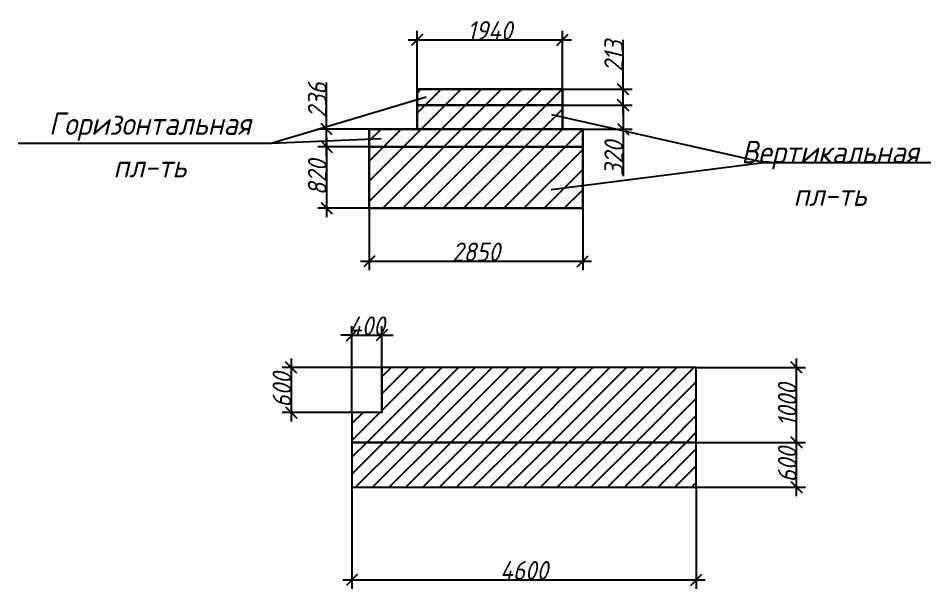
# Model space of a CAD drawing. Header units: millimetres. Extents: x -606178 to 312196, y -19338 to 632709.
# Drawn here: x -310890 to -298700, y 625083 to 632709 of the extents above; entities that cross this region are included whole.
import ezdxf

# ---------------------------------------------------------------- set-up
doc = ezdxf.new("R2010")
doc.units = ezdxf.units.MM
doc.layers.add('A-AREA-IDEN-1', color=7, linetype='Continuous', lineweight=9, true_color=0x000000)
doc.styles.add('ISOCPEUR_I', font='isocpeui.ttf', dxfattribs={"width": 0.9, "height": 2.5})
doc.styles.add('ISOCPEUR_I_9', font='isocpeui.ttf', dxfattribs={"width": 0.9, "height": 250})
doc.dimstyles.new('ISO-2_5_0_9К_БОЛЬШОЙ_ОСИ', dxfattribs={"dimscale": 304.8, "dimtxt": 248.995294, "dimasz": 0.492126, "dimexe": 0.393701, "dimexo": 0, "dimgap": 0, "dimtad": 1, "dimdec": 0, "dimzin": 0, "dimdsep": 46, "dimtxsty": 'ISOCPEUR_I_9', "dimblk1": 'OBLIQUE', "dimblk2": 'OBLIQUE', "dimsah": 1, "dimcen": 0.09, "dimdle": 0.393701, "dimazin": 0, "dimtfac": 1, "dimtdec": 4, "dimtix": 1, "dimtmove": 0, "dimatfit": 3, "dimfxl": 1, "dimtvp": 1, "dimtolj": 1, "dimtzin": 0, "dimarcsym": 2})

# ---------------------------------------------------------------- blocks, each defined once
blk = doc.blocks.new('_Oblique')
at = {"color": 0, "linetype": 'ByBlock', "lineweight": -2}
blk.add_line((-0.5, -0.5), (0.5, 0.5), dxfattribs=at)
blk = doc.blocks.new('*D5525')
at = {"color": 0, "lineweight": -2, "transparency": 16777216}
for p, q in [((-306770, 631226), (-306770, 631849)), ((-306200, 631226), (-306890, 631226)), ((-306770, 630870), (-306770, 631226)), ((-306200, 630990), (-306890, 630990))]:
    blk.add_line(p, q, dxfattribs=at)
at = {"layer": 'Defpoints', "color": 0, "transparency": 16777216}
for p in [(-306770, 631226), (-306200, 631226), (-306200, 630990)]:
    blk.add_point(p, dxfattribs=at)
at = {"color": 0, "lineweight": -2, "transparency": 16777216, "xscale": 150, "yscale": 150, "zscale": 150}
for p, rotation in [((-306770, 631226), 90), ((-306770, 630990), 270)]:
    blk.add_blockref('_Oblique', p, dxfattribs=dict(at, rotation=rotation))
at = {"color": 0, "lineweight": 25, "transparency": 16777216, "insert": (-306895, 631612), "char_height": 250, "attachment_point": 5, "rotation": 90, "style": 'ISOCPEUR_I_9'}
blk.add_mtext('\\A1;236', dxfattribs=at)
blk = doc.blocks.new('*D5526')
at = {"color": 0, "lineweight": -2, "transparency": 16777216}
for p, q in [((-306770, 631110), (-306770, 630050)), ((-306200, 630990), (-306890, 630990)), ((-306200, 630170), (-306890, 630170))]:
    blk.add_line(p, q, dxfattribs=at)
at = {"layer": 'Defpoints', "color": 0, "transparency": 16777216}
for p in [(-306200, 630990), (-306770, 630170), (-306200, 630170)]:
    blk.add_point(p, dxfattribs=at)
at = {"color": 0, "lineweight": -2, "transparency": 16777216, "xscale": 150, "yscale": 150, "zscale": 150}
for p, rotation in [((-306770, 630990), 90), ((-306770, 630170), 270)]:
    blk.add_blockref('_Oblique', p, dxfattribs=dict(at, rotation=rotation))
at = {"color": 0, "lineweight": 25, "transparency": 16777216, "insert": (-306895, 630580), "char_height": 250, "attachment_point": 5, "rotation": 90, "style": 'ISOCPEUR_I_9'}
blk.add_mtext('\\A1;820', dxfattribs=at)
blk = doc.blocks.new('*D5527')
at = {"color": 0, "lineweight": -2, "transparency": 16777216}
for p, q in [((-306200, 630170), (-306200, 629340)), ((-303350, 630170), (-303350, 629340)), ((-306320, 629460), (-303230, 629460))]:
    blk.add_line(p, q, dxfattribs=at)
at = {"layer": 'Defpoints', "color": 0, "transparency": 16777216}
for p in [(-306200, 630170), (-303350, 630170), (-303350, 629460)]:
    blk.add_point(p, dxfattribs=at)
at = {"color": 0, "lineweight": -2, "transparency": 16777216, "xscale": 150, "yscale": 150, "zscale": 150, "rotation": 180}
blk.add_blockref('_Oblique', (-306200, 629460), dxfattribs=at)
at = {"color": 0, "lineweight": -2, "transparency": 16777216, "xscale": 150, "yscale": 150, "zscale": 150}
blk.add_blockref('_Oblique', (-303350, 629460), dxfattribs=at)
at = {"color": 0, "lineweight": 25, "transparency": 16777216, "insert": (-304775, 629585), "char_height": 250, "attachment_point": 5, "style": 'ISOCPEUR_I_9'}
blk.add_mtext('\\A1;2850', dxfattribs=at)
blk = doc.blocks.new('*D5528')
at = {"color": 0, "lineweight": -2, "transparency": 16777216}
for p, q in [((-305560, 631759), (-305560, 632540)), ((-303620, 631759), (-303620, 632540)), ((-305680, 632420), (-303500, 632420))]:
    blk.add_line(p, q, dxfattribs=at)
at = {"layer": 'Defpoints', "color": 0, "transparency": 16777216}
for p in [(-303620, 632420), (-305560, 631759), (-303620, 631759)]:
    blk.add_point(p, dxfattribs=at)
at = {"color": 0, "lineweight": -2, "transparency": 16777216, "xscale": 150, "yscale": 150, "zscale": 150, "rotation": 180}
blk.add_blockref('_Oblique', (-305560, 632420), dxfattribs=at)
at = {"color": 0, "lineweight": -2, "transparency": 16777216, "xscale": 150, "yscale": 150, "zscale": 150}
blk.add_blockref('_Oblique', (-303620, 632420), dxfattribs=at)
at = {"color": 0, "lineweight": 25, "transparency": 16777216, "insert": (-304590, 632545), "char_height": 250, "attachment_point": 5, "style": 'ISOCPEUR_I_9'}
blk.add_mtext('\\A1;1940', dxfattribs=at)
blk = doc.blocks.new('*D5529')
at = {"color": 0, "lineweight": -2, "transparency": 16777216}
for p, q in [((-302810, 631759), (-302810, 632420)), ((-303620, 631759), (-302690, 631759)), ((-302810, 631426), (-302810, 631759)), ((-303620, 631546), (-302690, 631546))]:
    blk.add_line(p, q, dxfattribs=at)
at = {"layer": 'Defpoints', "color": 0, "transparency": 16777216}
for p in [(-303620, 631759), (-302810, 631759), (-303620, 631546)]:
    blk.add_point(p, dxfattribs=at)
at = {"color": 0, "lineweight": -2, "transparency": 16777216, "xscale": 150, "yscale": 150, "zscale": 150}
for p, rotation in [((-302810, 631759), 90), ((-302810, 631546), 270)]:
    blk.add_blockref('_Oblique', p, dxfattribs=dict(at, rotation=rotation))
at = {"color": 0, "lineweight": 25, "transparency": 16777216, "insert": (-302935, 632200), "char_height": 250, "attachment_point": 5, "rotation": 90, "style": 'ISOCPEUR_I_9'}
blk.add_mtext('\\A1;213', dxfattribs=at)
blk = doc.blocks.new('*D5530')
at = {"color": 0, "lineweight": -2, "transparency": 16777216}
for p, q in [((-303620, 631546), (-302690, 631546)), ((-302810, 631546), (-302810, 631106)), ((-303620, 631226), (-302690, 631226)), ((-302810, 631226), (-302810, 630598))]:
    blk.add_line(p, q, dxfattribs=at)
at = {"layer": 'Defpoints', "color": 0, "transparency": 16777216}
for p in [(-303620, 631546), (-302810, 631546), (-303620, 631226)]:
    blk.add_point(p, dxfattribs=at)
at = {"color": 0, "lineweight": -2, "transparency": 16777216, "xscale": 150, "yscale": 150, "zscale": 150}
for p, rotation in [((-302810, 631546), 90), ((-302810, 631226), 270)]:
    blk.add_blockref('_Oblique', p, dxfattribs=dict(at, rotation=rotation))
at = {"color": 0, "lineweight": 25, "transparency": 16777216, "insert": (-302935, 630837), "char_height": 250, "attachment_point": 5, "rotation": 90, "style": 'ISOCPEUR_I_9'}
blk.add_mtext('\\A1;320', dxfattribs=at)
blk = doc.blocks.new('*D5601')
at = {"color": 0, "lineweight": -2, "transparency": 16777216}
for p, q in [((-300492, 626920), (-300492, 628160)), ((-301832, 628040), (-300372, 628040)), ((-301832, 627040), (-300372, 627040))]:
    blk.add_line(p, q, dxfattribs=at)
at = {"layer": 'Defpoints', "color": 0, "transparency": 16777216}
for p in [(-301832, 628040), (-300492, 628040), (-301832, 627040)]:
    blk.add_point(p, dxfattribs=at)
at = {"color": 0, "lineweight": -2, "transparency": 16777216, "xscale": 150, "yscale": 150, "zscale": 150}
for p, rotation in [((-300492, 628040), 90), ((-300492, 627040), 270)]:
    blk.add_blockref('_Oblique', p, dxfattribs=dict(at, rotation=rotation))
at = {"color": 0, "transparency": 16777216, "insert": (-300617, 627540), "char_height": 250, "attachment_point": 5, "rotation": 90, "style": 'ISOCPEUR_I_9'}
blk.add_mtext('\\A1;1000', dxfattribs=at)
blk = doc.blocks.new('*D5602')
at = {"color": 0, "lineweight": -2, "transparency": 16777216}
for p, q in [((-306432, 626440), (-306432, 625083)), ((-301832, 626440), (-301832, 625083)), ((-306552, 625203), (-301712, 625203))]:
    blk.add_line(p, q, dxfattribs=at)
at = {"layer": 'Defpoints', "color": 0, "transparency": 16777216}
for p in [(-306432, 626440), (-301832, 626440), (-301832, 625203)]:
    blk.add_point(p, dxfattribs=at)
at = {"color": 0, "lineweight": -2, "transparency": 16777216, "xscale": 150, "yscale": 150, "zscale": 150, "rotation": 180}
blk.add_blockref('_Oblique', (-306432, 625203), dxfattribs=at)
at = {"color": 0, "lineweight": -2, "transparency": 16777216, "xscale": 150, "yscale": 150, "zscale": 150}
blk.add_blockref('_Oblique', (-301832, 625203), dxfattribs=at)
at = {"color": 0, "transparency": 16777216, "insert": (-304132, 625328), "char_height": 250, "attachment_point": 5, "style": 'ISOCPEUR_I_9'}
blk.add_mtext('\\A1;4600', dxfattribs=at)
blk = doc.blocks.new('*D5603')
at = {"color": 0, "lineweight": -2, "transparency": 16777216}
for p, q in [((-300492, 626320), (-300492, 627160)), ((-301832, 627040), (-300372, 627040)), ((-301832, 626440), (-300372, 626440))]:
    blk.add_line(p, q, dxfattribs=at)
at = {"layer": 'Defpoints', "color": 0, "transparency": 16777216}
for p in [(-301832, 627040), (-300492, 627040), (-301832, 626440)]:
    blk.add_point(p, dxfattribs=at)
at = {"color": 0, "lineweight": -2, "transparency": 16777216, "xscale": 150, "yscale": 150, "zscale": 150}
for p, rotation in [((-300492, 627040), 90), ((-300492, 626440), 270)]:
    blk.add_blockref('_Oblique', p, dxfattribs=dict(at, rotation=rotation))
at = {"color": 0, "transparency": 16777216, "insert": (-300617, 626740), "char_height": 250, "attachment_point": 5, "rotation": 90, "style": 'ISOCPEUR_I_9'}
blk.add_mtext('\\A1;600', dxfattribs=at)
blk = doc.blocks.new('*D5604')
at = {"color": 0, "lineweight": -2, "transparency": 16777216}
for p, q in [((-306432, 627440), (-306432, 628592)), ((-306032, 627440), (-306032, 628592)), ((-306432, 628472), (-306582, 628472)), ((-306432, 628472), (-306032, 628472)), ((-306032, 628472), (-305882, 628472))]:
    blk.add_line(p, q, dxfattribs=at)
at = {"layer": 'Defpoints', "color": 0, "transparency": 16777216}
for p in [(-306032, 628472), (-306432, 627440), (-306032, 627440)]:
    blk.add_point(p, dxfattribs=at)
at = {"color": 0, "lineweight": -2, "transparency": 16777216, "xscale": 150, "yscale": 150, "zscale": 150}
blk.add_blockref('_Oblique', (-306432, 628472), dxfattribs=at)
at = {"color": 0, "lineweight": -2, "transparency": 16777216, "xscale": 150, "yscale": 150, "zscale": 150, "rotation": 180}
blk.add_blockref('_Oblique', (-306032, 628472), dxfattribs=at)
at = {"color": 0, "transparency": 16777216, "insert": (-306232, 628597), "char_height": 250, "attachment_point": 5, "style": 'ISOCPEUR_I_9'}
blk.add_mtext('\\A1;400', dxfattribs=at)
blk = doc.blocks.new('*D5605')
at = {"color": 0, "lineweight": -2, "transparency": 16777216}
for p, q in [((-307243, 628160), (-307243, 627320)), ((-306032, 628040), (-307363, 628040)), ((-306032, 627440), (-307363, 627440))]:
    blk.add_line(p, q, dxfattribs=at)
at = {"layer": 'Defpoints', "color": 0, "transparency": 16777216}
for p in [(-306032, 628040), (-307243, 627440), (-306032, 627440)]:
    blk.add_point(p, dxfattribs=at)
at = {"color": 0, "lineweight": -2, "transparency": 16777216, "xscale": 150, "yscale": 150, "zscale": 150}
for p, rotation in [((-307243, 628040), 90), ((-307243, 627440), 270)]:
    blk.add_blockref('_Oblique', p, dxfattribs=dict(at, rotation=rotation))
at = {"color": 0, "transparency": 16777216, "insert": (-307368, 627740), "char_height": 250, "attachment_point": 5, "rotation": 90, "style": 'ISOCPEUR_I_9'}
blk.add_mtext('\\A1;600', dxfattribs=at)

msp = doc.modelspace()

# ---------------------------------------------------------------- hatches: boundary and pattern name
at = {"lineweight": 25}
h = msp.add_hatch(dxfattribs=at)
h.set_pattern_fill('ANSI31', color=5, scale=60)
h.paths.add_polyline_path([(-303350, 630990), (-306200, 630990), (-306200, 630170), (-303350, 630170)])
h.paths.add_polyline_path([(-303350, 631226), (-306200, 631226), (-306200, 630990), (-303350, 630990)])
h.paths.add_polyline_path([(-303620, 631546), (-305560, 631546), (-305560, 631226), (-303620, 631226)])
h.paths.add_polyline_path([(-303620, 631759), (-305560, 631759), (-305560, 631546), (-303620, 631546)])
h = msp.add_hatch()
h.set_pattern_fill('ANSI31', color=5, scale=50)
h.paths.add_polyline_path([(-301831.9294, 628039.9971), (-306031.9294, 628039.9971), (-306031.9294, 627439.9971), (-306431.9294, 627439.9971), (-306431.9294, 627039.9971), (-301831.9294, 627039.9971)])
h = msp.add_hatch()
h.set_pattern_fill('ANSI31', color=5, scale=50)
h.paths.add_polyline_path([(-301831.9294, 627039.9971), (-306431.9294, 627039.9971), (-306431.9294, 626439.9971), (-301831.9294, 626439.9971)])

# ---------------------------------------------------------------- linework, layer by layer
at = {"color": 5, "lineweight": 30}
for points in [[(-303620, 631546), (-305560, 631546), (-305560, 631759), (-303620, 631759)], [(-303620, 631226), (-305560, 631226), (-305560, 631546), (-303620, 631546)], [(-306200, 630990), (-303350, 630990), (-303350, 631226), (-306200, 631226)], [(-303350, 630990), (-306200, 630990), (-306200, 630170), (-303350, 630170)]]:
    msp.add_lwpolyline(points, close=True, dxfattribs=at)
at = {"lineweight": 25}
for points in [[(-307510, 631040), (-305440, 631660)], [(-300934, 630782), (-303760, 631420)], [(-307510, 631040), (-306040, 631100)], [(-310890, 631040), (-307510, 631040)], [(-303770, 630420), (-300934, 630782), (-298700, 630782)]]:
    msp.add_lwpolyline(points, dxfattribs=at)
for points in [[(-306431.9294, 627439.9971), (-306431.9294, 627039.9971), (-301831.9294, 627039.9971), (-301831.9294, 628039.9971), (-306031.9294, 628039.9971)], [(-306031.9294, 628039.9971), (-306031.9294, 627439.9971), (-306431.9294, 627439.9971)]]:
    msp.add_lwpolyline(points)
msp.add_lwpolyline([(-306431.9294, 626439.9971), (-301831.9294, 626439.9971), (-301831.9294, 627039.9971), (-306431.9294, 627039.9971)], close=True)

# ---------------------------------------------------------------- texts
at = {"layer": 'A-AREA-IDEN-1', "char_height": 300, "width": 1777.764886, "attachment_point": 8, "line_spacing_factor": 1.139951, "style": 'ISOCPEUR_I'}
for s, insert in [('\\pxqc,t8.46667,16.93333,25.4,33.86667,42.33333,50.8,59.26667,67.73333,76.2,84.66667,93.13333,101.6,110.06667,118.53333,127,135.46667,143.93333,152.4,160.86667,169.33333,177.8,186.26667,194.73333,203.2,211.66667,220.13333,228.6,237.06667,245.53333,254,262.46667,270.93333;Горизонтальная\\Pпл-ть', (-309131.1176, 630580)), ('\\pxqc,t8.46667,16.93333,25.4,33.86667,42.33333,50.8,59.26667,67.73333,76.2,84.66667,93.13333,101.6,110.06667,118.53333,127,135.46667,143.93333,152.4,160.86667,169.33333,177.8,186.26667,194.73333,203.2,211.66667,220.13333,228.6,237.06667,245.53333,254,262.46667,270.93333;Вертикальная пл-ть', (-300045.1176, 630200))]:
    msp.add_mtext(s, dxfattribs=dict(at, insert=insert))

# ---------------------------------------------------------------- dimensions: what is measured, and where the dimension line sits
at = {"lineweight": 25}
for base, p1, p2, picture, middle in [((-303620, 632420), (-305560, 631759), (-303620, 631759), '*D5528', (-304590, 632545)), ((-303350, 629460), (-306200, 630170), (-303350, 630170), '*D5527', (-304775, 629585))]:
    dim = msp.add_linear_dim(base=base, p1=p1, p2=p2, dimstyle='ISO-2_5_0_9К_БОЛЬШОЙ_ОСИ', override={"dimpost": '<>'}, dxfattribs=at)
    dim.commit()
    dim.dimension.update_dxf_attribs({"geometry": picture, "text_midpoint": middle})
for base, p1, p2, picture, middle in [((-302810, 631759), (-303620, 631546), (-303620, 631759), '*D5529', (-302810, 632200)), ((-306770, 631226), (-306200, 630990), (-306200, 631226), '*D5525', (-306770, 631612.3352)), ((-302810, 631546), (-303620, 631226), (-303620, 631546), '*D5530', (-302810, 630837.0227))]:
    dim = msp.add_linear_dim(base=base, p1=p1, p2=p2, angle=90, dimstyle='ISO-2_5_0_9К_БОЛЬШОЙ_ОСИ', override={"dimpost": '<>'}, dxfattribs=at)
    dim.commit()
    dim.dimension.update_dxf_attribs({"geometry": picture, "text_midpoint": middle, "dimtype": 160})
dim = msp.add_linear_dim(base=(-306770, 630170), p1=(-306200, 630990), p2=(-306200, 630170), angle=90, dimstyle='ISO-2_5_0_9К_БОЛЬШОЙ_ОСИ', override={"dimpost": '<>'}, dxfattribs=at)
dim.commit()
dim.dimension.update_dxf_attribs({"geometry": '*D5526', "text_midpoint": (-306895, 630580)})
for base, p1, p2, picture, middle in [((-306031.9294, 628472.2516), (-306431.9294, 627439.9971), (-306031.9294, 627439.9971), '*D5604', (-306231.9294, 628597.2516)), ((-301831.9294, 625202.8564), (-306431.9294, 626439.9971), (-301831.9294, 626439.9971), '*D5602', (-304131.9294, 625327.8564))]:
    dim = msp.add_linear_dim(base=base, p1=p1, p2=p2, dimstyle='ISO-2_5_0_9К_БОЛЬШОЙ_ОСИ', override={"dimpost": '<>'})
    dim.commit()
    dim.dimension.update_dxf_attribs({"geometry": picture, "text_midpoint": middle})
for base, p1, p2, picture, middle in [((-307243.2349, 627439.9971), (-306031.9294, 628039.9971), (-306031.9294, 627439.9971), '*D5605', (-307368.2349, 627739.9971)), ((-300491.8254, 628039.9971), (-301831.9294, 627039.9971), (-301831.9294, 628039.9971), '*D5601', (-300616.8254, 627539.9971)), ((-300491.8254, 627039.9971), (-301831.9294, 626439.9971), (-301831.9294, 627039.9971), '*D5603', (-300616.8254, 626739.9971))]:
    dim = msp.add_linear_dim(base=base, p1=p1, p2=p2, angle=90, dimstyle='ISO-2_5_0_9К_БОЛЬШОЙ_ОСИ', override={"dimpost": '<>'})
    dim.commit()
    dim.dimension.update_dxf_attribs({"geometry": picture, "text_midpoint": middle})

doc.saveas('drawing.dxf')
